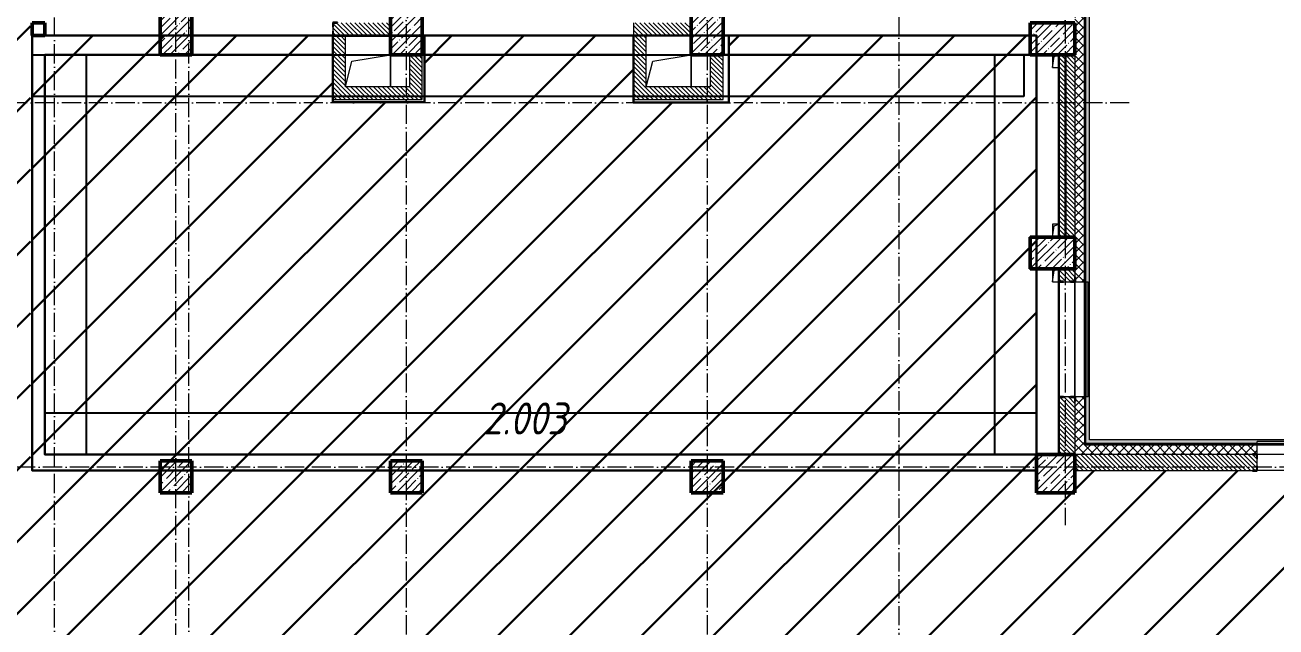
# Model space of a CAD drawing. Header units: millimetres. Extents: x -17017 to 628417, y -109036 to 199237.
# Drawn here: x 523858 to 543410, y 155865 to 165281 of the extents above; entities that cross this region are included whole.
import ezdxf

# ---------------------------------------------------------------- set-up
doc = ezdxf.new("R2010")
doc.units = ezdxf.units.MM
doc.linetypes.add('50_200_ШТРИХ_1Т_ш5_п1_п1_', pattern=[700, 500, -100, 0, -100])
for name, color, linetype, lineweight in [('2.4) ПГП вычит ЖБбалки 0.4 м -', 24, 'Continuous', 30), ('3.1) ЖБ окна 1.2 м', 102, 'Continuous', 30), ('A-FLOR-____-OTLN', 7, 'Continuous', 9), ('A-GENM-____-MCUT', 7, 'Continuous', 25), ('A-GENM-____-OTLN', 7, 'Continuous', 9), ('A-GENM-____-OTLN-1', 7, 'Continuous', 25), ('A-GLAZ-____-OTLN', 7, 'Continuous', 9), ('A-WALL-____-MCUT', 7, 'Continuous', 13), ('A-WALL-____-MCUT-1', 7, 'Continuous', 9), ('A-WALL-____-OTLN', 7, 'Continuous', 9), ('A-WALL-____-PATT-1', 7, 'Continuous', 9), ('A-WALL-FNSH-MCUT-1', 7, 'Continuous', 9), ('I-WALL-____-OTLN', 7, 'Continuous', 9), ('S-COLS-____-MCUT', 7, 'Continuous', 50), ('S-COLS-____-OTLN', 7, 'Continuous', 9), ('S-GRID-____-OTLN-1', 7, '50_200_ШТРИХ_1Т_ш5_п1_п1_', 9), ('Марки помещений', 7, 'Continuous', 9), ('стяжа', 7, 'Continuous', 30)]:
    doc.layers.add(name, color=color, linetype=linetype, lineweight=lineweight)
doc.layers.add('A-GLAZ-____-OTLN-1', color=7, linetype='Continuous', lineweight=9, true_color=0xc0c0c0)
doc.styles.add('ISOCPEUR_I_2', font='isocpeui.ttf', dxfattribs={"width": 0.85, "height": 2.3})
pattern_1 = [(45, (516567.8, 90784.41), (-70.71068, 70.71068), []), (135, (516567.8, 90784.41), (-70.71068, -70.71068), [])]
pattern_2 = [(135, (516567.8, 90784.41), (-35.35534, -35.35534), [])]
pattern_3 = [(45, (473308.1, 27070.75), (-561.266, 561.266), [])]

# ---------------------------------------------------------------- blocks, each defined once
blk = doc.blocks.new('BSC_Колонна _Прямоугольная - 500х800-V9-АР1_План отверстий 2 этажа в осях 1-64_Ю-ЯЯ')
at = {"layer": 'S-COLS-____-OTLN'}
h = blk.add_hatch(dxfattribs=at)
h.set_pattern_fill('FP_15', color=256, style=0, pattern_type=2)
h.set_pattern_definition([(45, (-9650, -74431.04), (-114.04925, 114.04925), []), (45, (-9535.95, -74431.04), (-114.04925, 114.04925), [201.613, -40.323, 3.353, -36.97])])
h.paths.add_polyline_path([(-250, -400), (250, -400), (250, 400), (-250, 400)], flags=0)
at = {"layer": 'S-COLS-____-MCUT'}
for p, q in [((250, 400), (-250, 400)), ((-250, 400), (-250, -400)), ((250, -400), (250, 400)), ((-250, -400), (250, -400))]:
    blk.add_line(p, q, dxfattribs=at)
blk = doc.blocks.new('BSC_Колонна _Прямоугольная - 500х500-25976076-АР1_План отверстий 2 этажа в осях 1-64_Ю-ЯЯ')
at = {"layer": 'S-COLS-____-OTLN'}
h = blk.add_hatch(dxfattribs=at)
h.set_pattern_fill('FP_16', color=256, style=0, pattern_type=2)
h.set_pattern_definition([(45, (-9650, -67431.04), (-114.04925, 114.04925), []), (45, (-9535.95, -67431.04), (-114.04925, 114.04925), [201.613, -40.323, 3.353, -36.97])])
h.paths.add_polyline_path([(-250, -250), (250, -250), (250, 250), (-250, 250)], flags=0)
at = {"layer": 'S-COLS-____-MCUT'}
for p, q in [((250, 250), (-250, 250)), ((-250, 250), (-250, -250)), ((250, -250), (250, 250)), ((-250, -250), (250, -250))]:
    blk.add_line(p, q, dxfattribs=at)
blk = doc.blocks.new('BSC_Колонна _Прямоугольная - 500х500-V10-АР1_План отверстий 2 этажа в осях 1-64_Ю-ЯЯ')
at = {"layer": 'S-COLS-____-OTLN'}
h = blk.add_hatch(dxfattribs=at)
h.set_pattern_fill('FP_18', color=256, style=0, pattern_type=2)
h.set_pattern_definition([(45, (-13250, -67431.04), (-114.04925, 114.04925), []), (45, (-13135.95, -67431.04), (-114.04925, 114.04925), [201.613, -40.323, 3.353, -36.97])])
h.paths.add_polyline_path([(-250, -250), (250, -250), (250, 250), (-250, 250)], flags=0)
at = {"layer": 'S-COLS-____-MCUT'}
for p, q in [((250, 250), (-250, 250)), ((-250, 250), (-250, -250)), ((250, -250), (250, 250)), ((-250, -250), (250, -250))]:
    blk.add_line(p, q, dxfattribs=at)
blk = doc.blocks.new('BSC_Колонна _Прямоугольная - 500х800-V65-АР1_План отверстий 2 этажа в осях 1-64_Ю-ЯЯ')
at = {"layer": 'S-COLS-____-OTLN'}
h = blk.add_hatch(dxfattribs=at)
h.set_pattern_fill('FP_76', color=256, style=0, pattern_type=2)
h.set_pattern_definition([(45, (-13250, -74431.04), (-114.04925, 114.04925), []), (45, (-13135.95, -74431.04), (-114.04925, 114.04925), [201.613, -40.323, 3.353, -36.97])])
h.paths.add_polyline_path([(-250, -400), (250, -400), (250, 400), (-250, 400)], flags=0)
at = {"layer": 'S-COLS-____-MCUT'}
for p, q in [((250, 400), (-250, 400)), ((-250, 400), (-250, -400)), ((250, -400), (250, 400)), ((-250, -400), (250, -400))]:
    blk.add_line(p, q, dxfattribs=at)
blk = doc.blocks.new('BSC_Колонна _Прямоугольная - 500х800-V66-АР1_План отверстий 2 этажа в осях 1-64_Ю-ЯЯ')
at = {"layer": 'S-COLS-____-OTLN'}
h = blk.add_hatch(dxfattribs=at)
h.set_pattern_fill('FP_77', color=256, style=0, pattern_type=2)
h.set_pattern_definition([(45, (-17950, -74431.04), (-114.04925, 114.04925), []), (45, (-17835.95, -74431.04), (-114.04925, 114.04925), [201.613, -40.323, 3.353, -36.97])])
h.paths.add_polyline_path([(-250, -400), (250, -400), (250, 400), (-250, 400)], flags=0)
at = {"layer": 'S-COLS-____-MCUT'}
for p, q in [((250, 400), (-250, 400)), ((-250, 400), (-250, -400)), ((250, -400), (250, 400)), ((-250, -400), (250, -400))]:
    blk.add_line(p, q, dxfattribs=at)
blk = doc.blocks.new('BSC_Колонна _Прямоугольная - 500х700-25976089-АР1_План отверстий 2 этажа в осях 1-64_Ю-ЯЯ')
at = {"layer": 'S-COLS-____-OTLN'}
h = blk.add_hatch(dxfattribs=at)
h.set_pattern_fill('FP_78', color=256, style=0, pattern_type=2)
h.set_pattern_definition([(315, (-74281.04, 23350), (114.04925, 114.04925), []), (315, (-74281.04, 23235.95), (114.04925, 114.04925), [201.613, -40.323, 3.353, -36.97])])
h.paths.add_polyline_path([(-250, -350), (250, -350), (250, 350), (-250, 350)], flags=0)
at = {"layer": 'S-COLS-____-MCUT'}
for p, q in [((250, 350), (-250, 350)), ((-250, 350), (-250, -350)), ((250, -350), (250, 350)), ((-250, -350), (250, -350))]:
    blk.add_line(p, q, dxfattribs=at)
blk = doc.blocks.new('BSC_Колонна _Прямоугольная - 500х700-V67-АР1_План отверстий 2 этажа в осях 1-64_Ю-ЯЯ')
at = {"layer": 'S-COLS-____-OTLN'}
h = blk.add_hatch(dxfattribs=at)
h.set_pattern_fill('FP_79', color=256, style=0, pattern_type=2)
h.set_pattern_definition([(315, (-70931.04, 23350), (114.04925, 114.04925), []), (315, (-70931.04, 23235.95), (114.04925, 114.04925), [201.613, -40.323, 3.353, -36.97])])
h.paths.add_polyline_path([(-250, -350), (250, -350), (250, 350), (-250, 350)], flags=0)
at = {"layer": 'S-COLS-____-MCUT'}
for p, q in [((250, 350), (-250, 350)), ((-250, 350), (-250, -350)), ((250, -350), (250, 350)), ((-250, -350), (250, -350))]:
    blk.add_line(p, q, dxfattribs=at)
blk = doc.blocks.new('BSC_Колонна _Прямоугольная - 500х500-V70-АР1_План отверстий 2 этажа в осях 1-64_Ю-ЯЯ')
at = {"layer": 'S-COLS-____-OTLN'}
h = blk.add_hatch(dxfattribs=at)
h.set_pattern_fill('FP_82', color=256, style=0, pattern_type=2)
h.set_pattern_definition([(45, (-17950, -67431.04), (-114.04925, 114.04925), []), (45, (-17835.95, -67431.04), (-114.04925, 114.04925), [201.613, -40.323, 3.353, -36.97])])
h.paths.add_polyline_path([(-250, -250), (250, -250), (250, 250), (-250, 250)], flags=0)
at = {"layer": 'S-COLS-____-MCUT'}
for p, q in [((250, 250), (-250, 250)), ((-250, 250), (-250, -250)), ((250, -250), (250, 250)), ((-250, -250), (250, -250))]:
    blk.add_line(p, q, dxfattribs=at)
blk = doc.blocks.new('BSC_Колонна _Прямоугольная - 600х600-V90-АР1_План отверстий 2 этажа в осях 1-64_Ю-ЯЯ')
at = {"layer": 'S-COLS-____-OTLN'}
h = blk.add_hatch(dxfattribs=at)
h.set_pattern_fill('FP_103', color=256, style=0, pattern_type=2)
h.set_pattern_definition([(45, (-23400, -67481.04), (-114.04925, 114.04925), []), (45, (-23285.95, -67481.04), (-114.04925, 114.04925), [201.613, -40.323, 3.353, -36.97])])
h.paths.add_polyline_path([(-300, -300), (300, -300), (300, 300), (-300, 300)], flags=0)
at = {"layer": 'S-COLS-____-MCUT'}
for p, q in [((300, 300), (-300, 300)), ((-300, 300), (-300, -300)), ((300, -300), (300, 300)), ((-300, -300), (300, -300))]:
    blk.add_line(p, q, dxfattribs=at)
blk = doc.blocks.new('Отлив_СКБ - Отлив витража_СФТК-31884011-АР1_План отверстий 2 этажа в осях 1-64_Ю-ЯЯ')
at = {"layer": 'A-GLAZ-____-OTLN-1'}
for points in [[(1800, 2), (1800, 37), (0, 37), (0, 2), (1715, 2)], [(1715, 0), (1800, 0), (1800, 2), (0, 2), (0, 0)]]:
    blk.add_hatch(color=256, dxfattribs=at).paths.add_polyline_path(points, flags=0)
at = {"layer": 'A-GLAZ-____-OTLN'}
for p, q in [((0, 3), (0, 37)), ((1800, 37), (0, 37)), ((0, 2), (1800, 2)), ((1800, 37), (1800, 3)), ((1800, 0), (0, 0))]:
    blk.add_line(p, q, dxfattribs=at)
blk = doc.blocks.new('Фахверк_СКБ_Уголок - 250_1500-27504248-АР1_План отверстий 2 этажа в осях 1-64_Ю-ЯЯ')
at = {"layer": 'A-GENM-____-MCUT'}
for p, q in [((200, 181), (125, 181)), ((125, 181), (125, 106)), ((125, 106), (131, 106)), ((131, 106), (131, 175)), ((131, 175), (200, 175)), ((200, 175), (200, 181)), ((131, -6), (125, -6)), ((125, -6), (125, -81)), ((125, -81), (200, -81)), ((131, -75), (131, -6)), ((200, -75), (131, -75)), ((200, -81), (200, -75))]:
    blk.add_line(p, q, dxfattribs=at)
blk = doc.blocks.new('Фахверк_СКБ_Уголок - 250_1500-27508688-АР1_План отверстий 2 этажа в осях 1-64_Ю-ЯЯ')
at = {"layer": 'A-GENM-____-MCUT'}
for p, q in [((200, 181), (125, 181)), ((125, 181), (125, 106)), ((125, 106), (131, 106)), ((131, 106), (131, 175)), ((131, 175), (200, 175)), ((200, 175), (200, 181)), ((131, -6), (125, -6)), ((125, -6), (125, -81)), ((125, -81), (200, -81)), ((131, -75), (131, -6)), ((200, -75), (131, -75)), ((200, -81), (200, -75))]:
    blk.add_line(p, q, dxfattribs=at)
blk = doc.blocks.new('AR_Отверстие прямоугольное _в плите_ - AR_Отверстие прямоугольное _в плите_-V174-АР1_План отверстий 2 этажа в осях 1-64_Ю-ЯЯ')
at = {"layer": 'A-GENM-____-OTLN'}
for p, q in [((-50, 100), (-50, -100)), ((-50, -100), (-25, 75)), ((-25, 75), (50, 100)), ((-50, -100), (44, -100))]:
    blk.add_line(p, q, dxfattribs=at)
blk = doc.blocks.new('AR_Отверстие прямоугольное _в плите_ - AR_Отверстие прямоугольное _в плите_-V169-АР1_План отверстий 2 этажа в осях 1-64_Ю-ЯЯ')
at = {"layer": 'A-GENM-____-OTLN'}
for p, q in [((50, 100), (-50, 100)), ((-50, 100), (-50, -100)), ((-50, -100), (-25, 75)), ((-25, 75), (50, 100))]:
    blk.add_line(p, q, dxfattribs=at)
blk = doc.blocks.new('AR_Отверстие прямоугольное _в плите_ - AR_Отверстие прямоугольное _в плите_-V168-АР1_План отверстий 2 этажа в осях 1-64_Ю-ЯЯ')
at = {"layer": 'A-GENM-____-OTLN'}
for p, q in [((-50, 100), (-50, -100)), ((-50, -100), (-25, 75)), ((-25, 75), (50, 100)), ((-50, -100), (50, -100))]:
    blk.add_line(p, q, dxfattribs=at)
blk = doc.blocks.new('AR_Отверстие прямоугольное _в плите_ - AR_Отверстие прямоугольное _в плите_-30553029-АР1_План отверстий 2 этажа в осях 1-64_Ю-ЯЯ')
at = {"layer": 'A-GENM-____-OTLN'}
for p, q in [((350, 250), (-350, 250)), ((-250, 150), (350, 250)), ((350, -250), (350, 250)), ((-350, -250), (-250, 150))]:
    blk.add_line(p, q, dxfattribs=at)
blk = doc.blocks.new('Отлив_СКБ1 - Отлив_Фасады на кровле-32719942-АР1_План отверстий 2 этажа в осях 1-64_Ю-ЯЯ')
at = {"layer": 'A-GLAZ-____-OTLN-1'}
blk.add_hatch(color=256, dxfattribs=at).paths.add_polyline_path([(18850, 170), (18850, 204), (20650, 204), (20650, 170), (21320, 170), (21320, 228), (228, 228), (170, 170), (2850, 170), (2850, 204), (4650, 204), (4650, 170), (6050, 170), (6050, 204), (7850, 204), (7850, 170), (9250, 170), (9250, 204), (11050, 204), (11050, 170), (12450, 170), (12450, 204), (14250, 204), (14250, 170), (15650, 170), (15650, 204), (17450, 204), (17450, 170), (18705, 170)], flags=0)
at = {"layer": 'A-GLAZ-____-OTLN'}
blk.add_line((21320, 228), (228, 228), dxfattribs=at)
blk = doc.blocks.new('Отлив_СКБ1 - Отлив_Фасады на кровле-32719945-АР1_План отверстий 2 этажа в осях 1-64_Ю-ЯЯ')
at = {"layer": 'A-GLAZ-____-OTLN-1'}
h = blk.add_hatch(color=256, dxfattribs=at)
h.paths.add_polyline_path([(17312, 170), (17254, 228), (9745, 228), (9745, 170), (14782, 170), (14782, 204), (16582, 204), (16582, 170), (17141, 170)], flags=0)
h.paths.add_polyline_path([(9682, 228), (9008, 228), (9008, 170), (9682, 170)], flags=0)
h.paths.add_polyline_path([(8945, 170), (8945, 228), (40, 228), (40, 170), (8666, 170)], flags=0)
h.paths.add_polyline_path([(18, 170), (18, 228), (2, 228), (2, 170)], flags=0)
at = {"layer": 'A-GLAZ-____-OTLN'}
for p, q in [((18, 228), (2, 228)), ((8945, 228), (40, 228)), ((9682, 228), (9008, 228)), ((17254, 228), (9745, 228))]:
    blk.add_line(p, q, dxfattribs=at)
blk = doc.blocks.new('Фахверк_СКБ_Уголок - 200_3550-28267367-АР1_План отверстий 2 этажа в осях 1-64_Ю-ЯЯ')
at = {"layer": 'A-GENM-____-MCUT'}
for p, q in [((200, 156), (125, 156)), ((125, 156), (125, 81)), ((125, 81), (131, 81)), ((131, 19), (125, 19)), ((125, 19), (125, -56)), ((131, 81), (131, 150)), ((131, 150), (200, 150)), ((131, -50), (131, 19)), ((200, 150), (200, 156)), ((125, -56), (200, -56)), ((200, -50), (131, -50)), ((200, -56), (200, -50))]:
    blk.add_line(p, q, dxfattribs=at)
blk = doc.blocks.new('BSC_Колонна _Прямоугольная1 - 200х200 _металл_-35201446-АР1_План отверстий 2 этажа в осях 1-64_Ю-ЯЯ')
at = {"layer": 'S-COLS-____-MCUT'}
for p, q in [((100, 100), (-100, 100)), ((-100, 100), (-100, -100)), ((100, -100), (100, 100)), ((-100, -100), (100, -100))]:
    blk.add_line(p, q, dxfattribs=at)
blk = doc.blocks.new('2этаж')
at = {"layer": 'S-GRID-____-OTLN-1', "color": 251, "ltscale": 0.6, "true_color": 0x636466}
for p, q in [((-7841.7, 511907.5), (-7841.7, 549908.8)), ((-5941.7, 512090.5), (-5941.7, 549908.8)), ((-2341.7, 549908.8), (-2341.7, 511907.5)), ((2358.3, 549908.8), (2358.3, 511907.5)), ((7958.3, 549908.8), (7958.3, 525691.4)), ((-5741.7, 511907.5), (-5741.7, 549644.2)), ((5358.3, 549630.9), (5358.3, 511907.5)), ((8958.3, 532297), (-20260.4, 532297)), ((88482.7, 526597), (-20260.4, 526597))]:
    blk.add_line(p, q, dxfattribs=at)

msp = doc.modelspace()

# ---------------------------------------------------------------- hatches: boundary and pattern name
at = {"layer": 'A-WALL-____-PATT-1'}
h = msp.add_hatch(dxfattribs=at)
h.set_pattern_fill('FP_1', color=256, style=0, pattern_type=2)
h.set_pattern_definition(pattern_1)
h.paths.add_polyline_path([(540268, 158715), (540418, 158715), (540418, 159465), (540274, 159465), (540274, 159390), (540268, 159390), (540268, 159310)], flags=0)
h.paths.add_polyline_path([(540418, 161265), (540418, 166302), (540331, 166302), (540331, 166296), (540268, 166296), (540268, 161340), (540274, 161340), (540274, 161265), (540414, 161265)], flags=0)
h.paths.add_polyline_path([(540274, 166302), (540283, 166302), (540283, 166324), (540274, 166324)], flags=0)
h.paths.add_polyline_path([(540278, 166334), (540283, 166335), (540284, 166365), (540418, 166365), (540418, 167039), (540283, 167039), (540283, 167102), (540274, 167102), (540274, 167045), (540268, 167045), (540268, 166855), (540288, 166855), (540288, 166845), (540268, 166845), (540268, 166359), (540274, 166359), (540274, 166335), (540278, 166335)], flags=0)
h.paths.add_polyline_path([(540331, 167102), (540418, 167102), (540418, 176465), (540268, 176465), (540268, 167108), (540331, 167108)], flags=0)
h = msp.add_hatch(dxfattribs=at)
h.set_pattern_fill('FP_6', color=256, style=0, pattern_type=2)
h.set_pattern_definition(pattern_2)
h.paths.add_polyline_path([(528925, 165115), (529568, 165115), (529568, 165315), (528674, 165315), (528674, 165246), (528668, 165246), (528668, 165184), (528674, 165184), (528674, 165115), (528743, 165115)], flags=0)
h = msp.add_hatch(dxfattribs=at)
h.set_pattern_fill('FP_6', color=256, style=0, pattern_type=2)
h.set_pattern_definition(pattern_2)
h.paths.add_polyline_path([(533368, 165115), (534268, 165115), (534268, 165315), (533368, 165315)], flags=0)
h = msp.add_hatch(dxfattribs=at)
h.set_pattern_fill('FP_6', color=256, style=0, pattern_type=2)
h.set_pattern_definition(pattern_2)
h.paths.add_polyline_path([(528668, 164115), (528868, 164115), (528868, 165115), (528743, 165115), (528743, 165109), (528668, 165109), (528668, 164153)], flags=0)
h = msp.add_hatch(dxfattribs=at)
h.set_pattern_fill('FP_6', color=256, style=0, pattern_type=2)
h.set_pattern_definition(pattern_2)
h.paths.add_polyline_path([(533568, 164115), (533568, 165115), (533368, 165115), (533368, 164115)], flags=0)
h = msp.add_hatch(dxfattribs=at)
h.set_pattern_fill('FP_6', color=256, style=0, pattern_type=2)
h.set_pattern_definition(pattern_2)
h.paths.add_polyline_path([(530068, 164315), (530068, 164815), (529868, 164815), (529868, 164315)], flags=0)
h = msp.add_hatch(dxfattribs=at)
h.set_pattern_fill('FP_6', color=256, style=0, pattern_type=2)
h.set_pattern_definition(pattern_2)
h.paths.add_polyline_path([(534768, 164315), (534768, 164815), (534568, 164815), (534568, 164315)], flags=0)
h = msp.add_hatch(dxfattribs=at)
h.set_pattern_fill('FP_6', color=256, style=0, pattern_type=2)
h.set_pattern_definition(pattern_2)
h.paths.add_polyline_path([(540268, 161965), (540268, 164815), (540018, 164815), (540018, 161965)], flags=0)
h = msp.add_hatch(dxfattribs=at)
h.set_pattern_fill('FP_6', color=256, style=0, pattern_type=2)
h.set_pattern_definition(pattern_2)
h.paths.add_polyline_path([(528868, 164115), (530068, 164115), (530068, 164315), (528868, 164315), (528868, 164153)], flags=0)
h = msp.add_hatch(dxfattribs=at)
h.set_pattern_fill('FP_6', color=256, style=0, pattern_type=2)
h.set_pattern_definition(pattern_2)
h.paths.add_polyline_path([(533568, 164115), (534768, 164115), (534768, 164315), (533568, 164315), (533568, 164153)], flags=0)
h = msp.add_hatch(dxfattribs=at)
h.set_pattern_fill('FP_6', color=256, style=0, pattern_type=2)
h.set_pattern_definition(pattern_2)
h.paths.add_polyline_path([(540018, 158565), (540268, 158565), (540268, 159459), (540199, 159459), (540199, 159465), (540087, 159465), (540087, 159459), (540018, 159459), (540018, 159310)], flags=0)
h.paths.add_polyline_path([(540199, 161265), (540199, 161271), (540268, 161271), (540268, 161465), (540018, 161465), (540018, 161271), (540087, 161271), (540087, 161265)], flags=0)
h = msp.add_hatch(dxfattribs=at)
h.set_pattern_fill('FP_1', color=256, style=0, pattern_type=2)
h.set_pattern_definition(pattern_1)
h.paths.add_polyline_path([(561768, 158565), (561783, 158565), (561783, 158715), (560918, 158715), (560918, 158565), (561624, 158565)], flags=0)
h.paths.add_polyline_path([(558089, 158565), (559118, 158565), (559118, 158715), (557718, 158715), (557718, 158571), (557793, 158571), (557793, 158565)], flags=0)
h.paths.add_polyline_path([(555818, 158565), (555843, 158565), (555843, 158571), (555918, 158571), (555918, 158715), (554518, 158715), (554518, 158571), (554593, 158571), (554593, 158565), (555438, 158565)], flags=0)
h.paths.add_polyline_path([(551903, 158565), (552643, 158565), (552643, 158571), (552718, 158571), (552718, 158715), (551318, 158715), (551318, 158571), (551393, 158571), (551393, 158565)], flags=0)
h.paths.add_polyline_path([(549443, 158565), (549443, 158571), (549518, 158571), (549518, 158715), (548118, 158715), (548118, 158571), (548193, 158571), (548193, 158565), (549251, 158565)], flags=0)
h.paths.add_polyline_path([(546243, 158565), (546243, 158571), (546318, 158571), (546318, 158715), (544918, 158715), (544918, 158571), (544993, 158571), (544993, 158565), (545818, 158565)], flags=0)
h.paths.add_polyline_path([(543043, 158565), (543043, 158571), (543118, 158571), (543118, 158715), (540268, 158715), (540268, 158565), (541298, 158565)], flags=0)
h = msp.add_hatch(dxfattribs=at)
h.set_pattern_fill('FP_6', color=256, style=0, pattern_type=2)
h.set_pattern_definition(pattern_2)
h.paths.add_polyline_path([(544993, 158315), (545218, 158315), (545218, 158565), (544924, 158565), (544924, 158496), (544918, 158496), (544918, 158384), (544924, 158384), (544924, 158315)], flags=0)
h.paths.add_polyline_path([(543065, 158315), (543112, 158315), (543112, 158384), (543118, 158384), (543118, 158496), (543112, 158496), (543112, 158565), (540268, 158565), (540268, 158315), (543043, 158315)], flags=0)
at = {"layer": 'стяжа'}
h = msp.add_hatch(dxfattribs=at)
h.set_pattern_fill('ANSI31', color=5, scale=250)
h.set_pattern_definition(pattern_3)
h.paths.add_polyline_path([(522118, 167415), (523944, 167415), (523944, 157815), (522118, 157815)])
h.paths.add_polyline_path([(519018, 157815), (524168, 157815), (524168, 152815), (519018, 152815)])
h.paths.add_polyline_path([(561768, 158315), (524168, 158315), (524168, 153965), (561768, 153965)])
h = msp.add_hatch(dxfattribs=at)
h.set_pattern_fill('ANSI31', color=5, scale=250)
h.set_pattern_definition(pattern_3)
h.paths.add_polyline_path([(539668, 158315), (523968, 158315), (523968, 165115), (539668, 165115)])
h.paths.add_polyline_path([(528668, 165109), (530101, 165109), (530101, 164076), (528668, 164076)], flags=16)
h.paths.add_polyline_path([(533368, 165115), (534860, 165115), (534860, 164067), (533368, 164067)], flags=16)

# ---------------------------------------------------------------- linework, layer by layer
for points in [[(539468, 164165), (523968, 164165), (523968, 164815), (539468, 164815)], [(524168, 158565), (524818, 158565), (524818, 164815), (524168, 164815)], [(539668, 158565), (539018, 158565), (539018, 164815), (539668, 164815)], [(539668, 158565), (524168, 158565), (524168, 159215), (539668, 159215)]]:
    msp.add_lwpolyline(points, close=True)
at = {"layer": '2.4) ПГП вычит ЖБбалки 0.4 м -'}
msp.add_lwpolyline([(540118, 161965), (540118, 164815)], dxfattribs=at)
at = {"layer": '3.1) ЖБ окна 1.2 м'}
for points in [[(528668, 164815), (524168, 164815), (524168, 158565), (539668, 158565), (540018, 158565), (540018, 161465), (539568, 161465), (539568, 161965), (540018, 161965), (540018, 164815), (534768, 164815)], [(533368, 164815), (530068, 164815)]]:
    msp.add_lwpolyline(points, dxfattribs=at)
at = {"layer": 'A-FLOR-____-OTLN'}
for p, q in [((528868, 164815), (529568, 164815)), ((529568, 164815), (529568, 164315)), ((533568, 164815), (534268, 164815)), ((534268, 164815), (534268, 164315))]:
    msp.add_line(p, q, dxfattribs=at)
at = {"layer": 'A-WALL-____-MCUT'}
for p, q in [((528668, 165246), (528668, 165184)), ((533368, 165315), (533368, 164115)), ((528668, 165109), (528668, 164115)), ((528743, 165115), (529568, 165115)), ((528868, 164315), (528868, 165115)), ((533368, 165115), (534268, 165115)), ((533568, 164315), (533568, 165115)), ((529868, 164815), (529868, 164315)), ((530068, 164115), (530068, 164815)), ((534568, 164815), (534568, 164315)), ((534768, 164115), (534768, 164815)), ((540018, 164815), (540018, 161965)), ((540268, 164815), (540268, 161965)), ((529868, 164315), (528868, 164315)), ((534568, 164315), (533568, 164315)), ((528668, 164115), (530068, 164115)), ((533368, 164115), (534768, 164115)), ((540018, 161465), (540018, 161340)), ((540268, 161465), (540268, 161340)), ((540087, 161265), (540199, 161265)), ((540018, 159390), (540018, 158565)), ((540199, 159465), (540087, 159465)), ((540268, 159390), (540268, 158565)), ((543043, 158565), (540268, 158565)), ((543118, 158384), (543118, 158496)), ((540268, 158315), (543043, 158315))]:
    msp.add_line(p, q, dxfattribs=at)
at = {"layer": 'A-WALL-____-MCUT-1'}
for p, q in [((540418, 161265), (540418, 166302)), ((540424, 161265), (540424, 166302)), ((540430, 161265), (540430, 166302)), ((540274, 161265), (540418, 161265)), ((540418, 159465), (540274, 159465)), ((540418, 159465), (540418, 158715)), ((540424, 158715), (540424, 159465)), ((540430, 158715), (540430, 159465)), ((543118, 158727), (540418, 158727)), ((543118, 158721), (540418, 158721)), ((540418, 158715), (543118, 158715)), ((543118, 158571), (543118, 158715))]:
    msp.add_line(p, q, dxfattribs=at)
at = {"layer": 'A-WALL-____-OTLN'}
for p, q in [((540018, 159465), (540018, 161265)), ((540268, 159465), (540268, 161265)), ((540268, 161265), (540268, 159465)), ((540418, 159465), (540418, 161265)), ((543118, 158715), (544918, 158715)), ((544918, 158565), (543118, 158565)), ((544918, 158315), (543118, 158315))]:
    msp.add_line(p, q, dxfattribs=at)
at = {"layer": 'A-WALL-FNSH-MCUT-1'}
for p, q in [((540438, 161265), (540438, 166302)), ((540418, 161265), (540438, 161265)), ((540438, 159465), (540418, 159465)), ((540438, 158715), (540438, 159465)), ((543118, 158735), (540418, 158735)), ((543118, 158715), (543118, 158735))]:
    msp.add_line(p, q, dxfattribs=at)
at = {"layer": 'I-WALL-____-OTLN'}
for p, q in [((525968, 165115), (524168, 165115)), ((528668, 165115), (526468, 165115)), ((533368, 165115), (530068, 165115)), ((539568, 165115), (534768, 165115))]:
    msp.add_line(p, q, dxfattribs=at)
at = {"layer": 'стяжа'}
for points in [[(539668, 158315), (523968, 158315), (523968, 165115), (539668, 165115)], [(528668, 165109), (530101, 165109), (530101, 164076), (528668, 164076)], [(533368, 165115), (534860, 165115), (534860, 164067), (533368, 164067)]]:
    msp.add_lwpolyline(points, close=True, dxfattribs=at)

# ---------------------------------------------------------------- block references
at = {"layer": '3.1) ЖБ окна 1.2 м'}
msp.add_blockref('2этаж', (532159, -368232), dxfattribs=at)
at = {"layer": 'A-GENM-____-OTLN'}
for name, p in [('AR_Отверстие прямоугольное _в плите_ - AR_Отверстие прямоугольное _в плите_-30553029-АР1_План отверстий 2 этажа в осях 1-64_Ю-ЯЯ', (529218, 164565)), ('AR_Отверстие прямоугольное _в плите_ - AR_Отверстие прямоугольное _в плите_-30553029-АР1_План отверстий 2 этажа в осях 1-64_Ю-ЯЯ', (533918, 164565)), ('AR_Отверстие прямоугольное _в плите_ - AR_Отверстие прямоугольное _в плите_-V168-АР1_План отверстий 2 этажа в осях 1-64_Ю-ЯЯ', (539968, 164715)), ('AR_Отверстие прямоугольное _в плите_ - AR_Отверстие прямоугольное _в плите_-V169-АР1_План отверстий 2 этажа в осях 1-64_Ю-ЯЯ', (539968, 162065)), ('AR_Отверстие прямоугольное _в плите_ - AR_Отверстие прямоугольное _в плите_-V174-АР1_План отверстий 2 этажа в осях 1-64_Ю-ЯЯ', (539968, 161365))]:
    msp.add_blockref(name, p, dxfattribs=at)
at = {"layer": 'A-GENM-____-OTLN-1'}
msp.add_blockref('Фахверк_СКБ_Уголок - 200_3550-28267367-АР1_План отверстий 2 этажа в осях 1-64_Ю-ЯЯ', (528543, 165165), dxfattribs=at)
for name, p, rotation in [('Фахверк_СКБ_Уголок - 250_1500-27504248-АР1_План отверстий 2 этажа в осях 1-64_Ю-ЯЯ', (540193, 161140), 89.99999999999991), ('Фахверк_СКБ_Уголок - 250_1500-27504248-АР1_План отверстий 2 этажа в осях 1-64_Ю-ЯЯ', (540093, 159590), 269.9999999999999), ('Фахверк_СКБ_Уголок - 250_1500-27508688-АР1_План отверстий 2 этажа в осях 1-64_Ю-ЯЯ', (543243, 158490), 180)]:
    msp.add_blockref(name, p, dxfattribs=dict(at, rotation=rotation))
at = {"layer": 'A-GLAZ-____-OTLN'}
for name, p, rotation in [('Отлив_СКБ1 - Отлив_Фасады на кровле-32719945-АР1_План отверстий 2 этажа в осях 1-64_Ю-ЯЯ', (540268, 176047), 269.9999999999997), ('Отлив_СКБ - Отлив витража_СФТК-31884011-АР1_План отверстий 2 этажа в осях 1-64_Ю-ЯЯ', (540435, 161265), 269.9999999999995)]:
    msp.add_blockref(name, p, dxfattribs=dict(at, rotation=rotation))
for name, p in [('Отлив_СКБ1 - Отлив_Фасады на кровле-32719942-АР1_План отверстий 2 этажа в осях 1-64_Ю-ЯЯ', (540268, 158565)), ('Отлив_СКБ - Отлив витража_СФТК-31884011-АР1_План отверстий 2 этажа в осях 1-64_Ю-ЯЯ', (543118, 158732))]:
    msp.add_blockref(name, p, dxfattribs=at)
at = {"layer": 'S-COLS-____-OTLN'}
for name, p in [('BSC_Колонна _Прямоугольная - 500х800-V9-АР1_План отверстий 2 этажа в осях 1-64_Ю-ЯЯ', (526218, 165215)), ('BSC_Колонна _Прямоугольная - 500х800-V65-АР1_План отверстий 2 этажа в осях 1-64_Ю-ЯЯ', (529818, 165215)), ('BSC_Колонна _Прямоугольная - 500х800-V66-АР1_План отверстий 2 этажа в осях 1-64_Ю-ЯЯ', (534518, 165215)), ('BSC_Колонна _Прямоугольная - 600х600-V90-АР1_План отверстий 2 этажа в осях 1-64_Ю-ЯЯ', (539968, 158265)), ('BSC_Колонна _Прямоугольная - 500х500-25976076-АР1_План отверстий 2 этажа в осях 1-64_Ю-ЯЯ', (526218, 158215)), ('BSC_Колонна _Прямоугольная - 500х500-V10-АР1_План отверстий 2 этажа в осях 1-64_Ю-ЯЯ', (529818, 158215)), ('BSC_Колонна _Прямоугольная - 500х500-V70-АР1_План отверстий 2 этажа в осях 1-64_Ю-ЯЯ', (534518, 158215))]:
    msp.add_blockref(name, p, dxfattribs=at)
for name, p, rotation in [('BSC_Колонна _Прямоугольная1 - 200х200 _металл_-35201446-АР1_План отверстий 2 этажа в осях 1-64_Ю-ЯЯ', (524068, 165215), 270.0000000000001), ('BSC_Колонна _Прямоугольная - 500х700-25976089-АР1_План отверстий 2 этажа в осях 1-64_Ю-ЯЯ', (539918, 165065), 89.9999999999999), ('BSC_Колонна _Прямоугольная - 500х700-V67-АР1_План отверстий 2 этажа в осях 1-64_Ю-ЯЯ', (539918, 161715), 89.9999999999999)]:
    msp.add_blockref(name, p, dxfattribs=dict(at, rotation=rotation))

# ---------------------------------------------------------------- texts
at = {"layer": 'Марки помещений', "insert": (531023, 159377), "char_height": 500, "width": 785.65, "attachment_point": 1, "style": 'ISOCPEUR_I_2'}
msp.add_mtext('2.003', dxfattribs=at)

doc.saveas('drawing.dxf')
